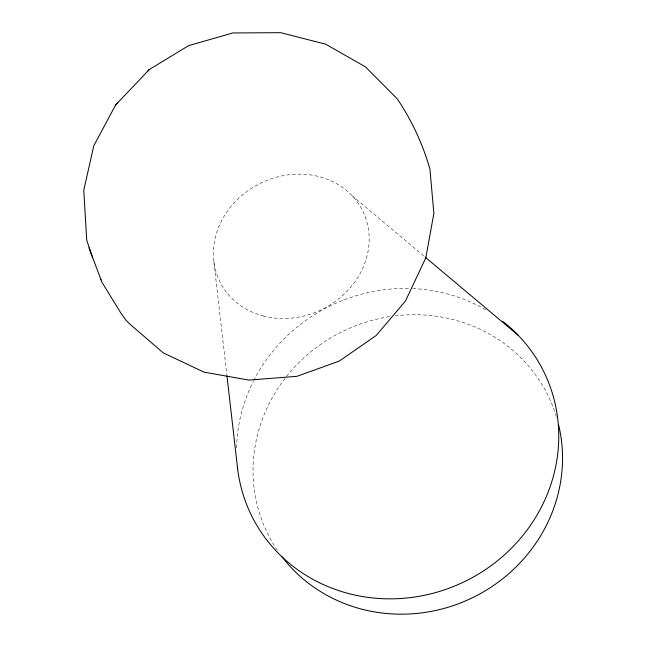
<?xml version="1.0" encoding="UTF-8"?>
<svg xmlns="http://www.w3.org/2000/svg" width="646" height="646" viewBox="0 0 646 646"><rect width="100%" height="100%" fill="white"/><g stroke="black" fill="none" stroke-linecap="round" stroke-linejoin="round"><path stroke-width="0.48" stroke-dasharray="3.23 2.42" d="M352.046 195.69L423.606 255.808M213.842 261.501L226.827 374.656M236.589 447.888A162.873 153.336 -25.9 0 1 253.256 381.503M253.708 380.599A162.873 153.336 -25.9 0 1 409.758 288.487M412.737 288.592A162.873 153.336 -25.9 0 1 487.1 310.605M277.352 550.295A156.284 148.136 -25.9 0 1 285.952 377.167M286.566 376.384A156.284 148.136 -25.9 0 1 391.105 316.419M395.094 315.886A156.284 148.136 -25.9 0 1 556.359 416.581M263.027 315.902A79.708 70.188 -26.5 0 0 368.285 228.191A79.708 70.188 -26.5 0 0 242.525 194.89A79.708 70.188 -26.5 0 0 263.027 315.902"/><path stroke-width="0.97" d="M88.946 247.83L102.052 282.439L121.214 313.625L125.946 320.174L129.475 323.783L163.22 352.845L203.934 372.112L248.807 380.098L296.934 376.327L339.255 361.09L376.222 335.468L405.381 301.149L425.811 257.843L433.87 213.471L429.929 169.082C422.847 144.268 411.704 120.172 397.217 98.814L365.466 66.877L325.721 44.194L280.719 32.671L232.786 32.962L188.648 45.632L149.412 69.437L115.634 104.951L93.775 145.786L83.77 190.312L86.717 240.134L92.644 257.794M115.634 104.951L117.814 102.698M147.918 70.963L149.412 69.437M425.149 257.1L518.245 335.322M100.501 278.797L100.905 279.88M226.94 375.657L237.631 468.786M558.717 425.294A156.284 148.136 -25.9 0 1 471.241 598.317A156.284 148.136 -25.9 0 1 282.044 556.804M502.725 321.312A162.873 153.336 -25.9 0 1 472.266 577.629A162.873 153.336 -25.9 0 1 237.405 466.824"/></g></svg>
